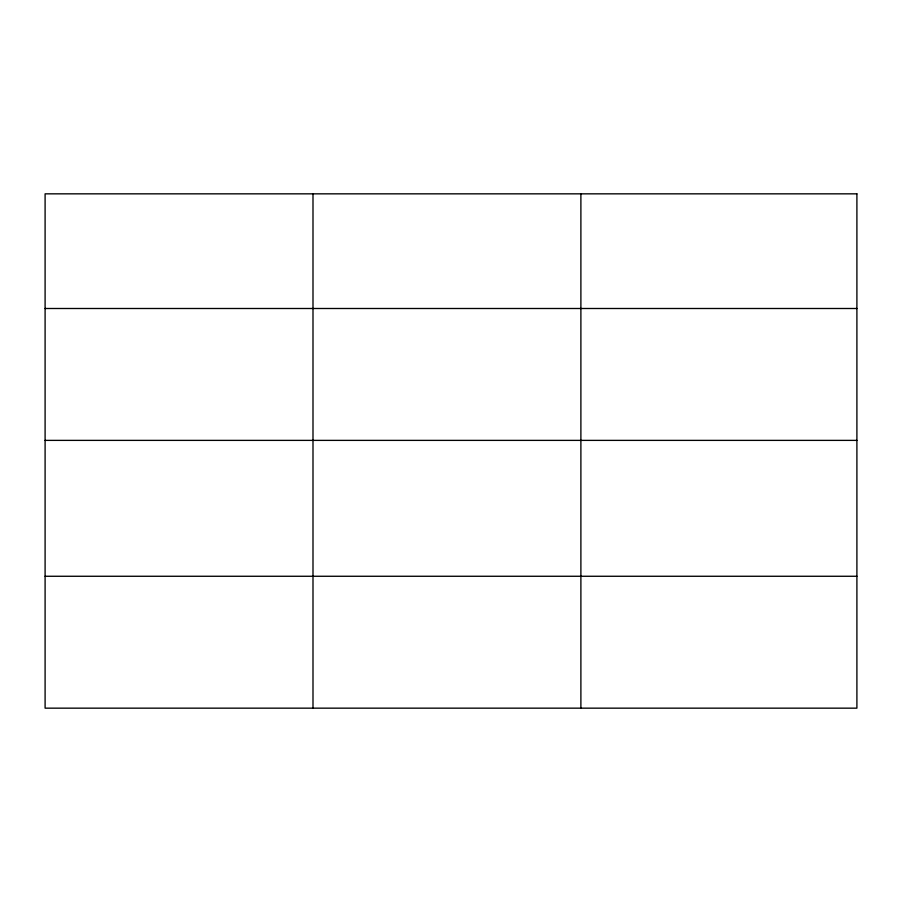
<?xml version="1.0" encoding="UTF-8"?>
<svg xmlns="http://www.w3.org/2000/svg" width="902" height="902" viewBox="0 0 902 902"><rect width="100%" height="100%" fill="white"/><g stroke="black" fill="none" stroke-linecap="round" stroke-linejoin="round"><path stroke-width="1.35" d="M45.1 308.495L856.9 308.495M45.1 440.379L856.9 440.379M45.1 576.265L856.9 576.265M580.888 193.84L580.888 708.16M312.994 193.84L312.994 708.16M856.9 193.84L45.1 193.84L45.1 708.16L856.9 708.16L856.9 193.84"/></g></svg>
